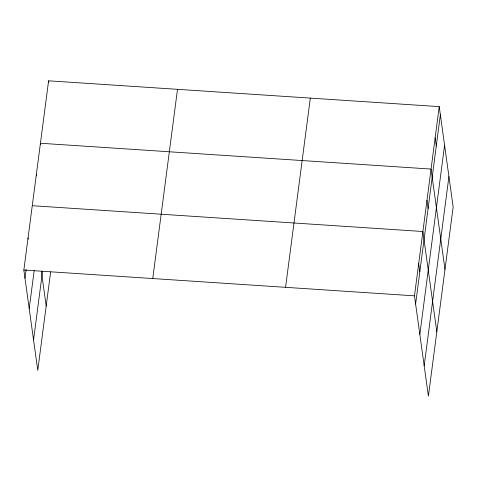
<?xml version="1.0" encoding="UTF-8"?>
<svg xmlns="http://www.w3.org/2000/svg" width="477" height="477" viewBox="0 0 477 477"><rect width="100%" height="100%" fill="white"/><g stroke="black" fill="none" stroke-linecap="round" stroke-linejoin="round"><path stroke-width="0.72" d="M50.651 271.914L37.772 370.379L23.85 270.036L48.6 80.81L439.228 106.621L453.15 206.964L428.4 396.19L414.477 295.847L439.228 106.621M24.983 278.204L26.134 269.433M29.204 308.625L34.177 270.608M33.551 339.958L42.536 271.27M152.759 278.55L177.504 89.33M285.568 287.327L310.318 98.107M415.61 304.016L440.36 114.796M419.832 334.431L444.582 145.211M424.178 365.77L448.929 176.55M32.263 205.7L422.89 231.512L436.813 331.855M23.85 270.036L414.477 295.847M435.143 137.847L436.276 146.016M444.981 269.41L431.059 169.067L40.432 143.255L40.623 144.62M426.975 200.286L428.107 208.461M418.687 263.68L419.82 271.848M48.6 80.81L48.785 82.175M36.347 174.475L36.538 175.84M41.362 271.252L46.186 306.043M28.06 237.868L28.244 239.227"/></g></svg>
